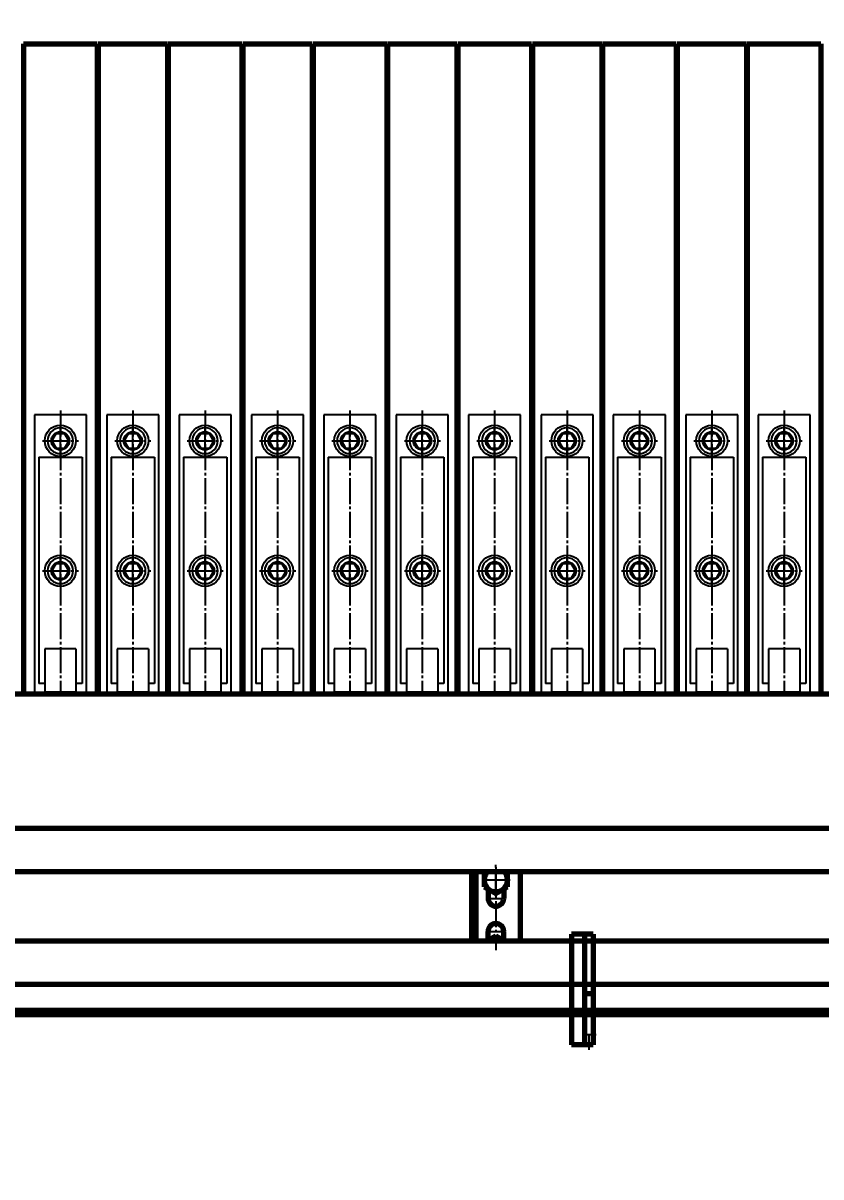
# Model space of a CAD drawing. Header units: millimetres. Extents: x -11880 to 11880, y -8400 to 8400.
# Drawn here: x -8090 to -7170, y 2419 to 3751 of the extents above; entities that cross this region are included whole.
import ezdxf

# ---------------------------------------------------------------- set-up
doc = ezdxf.new("R2010")
doc.units = ezdxf.units.MM
doc.linetypes.add('EB_DASH', pattern=[6, 3, -3])
doc.linetypes.add('EB_DASHDOT', pattern=[39, 30, -3, 3, -3])
for name, color, linetype, lineweight in [('CAXA0', 7, 'Continuous', 70), ('CAXA1', 1, 'EB_DASHDOT', 25), ('CAXA2', 6, 'EB_DASH', 25), ('CAXA4', 3, 'Continuous', 25)]:
    doc.layers.add(name, color=color, linetype=linetype, lineweight=lineweight)
doc.styles.add('标准', font='', dxfattribs={"width": 0.667})
doc.styles.get('标准').set_extended_font_data('FangSong_GB2312')
doc.dimstyles.new('标准', dxfattribs={"dimscale": 40, "dimtxt": 3.5, "dimasz": 3, "dimexe": 2, "dimexo": 0, "dimtad": 1, "dimdec": 1, "dimzin": 12, "dimdsep": 46, "dimtxsty": '标准', "dimcen": 0, "dimdle": 4, "dimaunit": 1, "dimazin": 2, "dimtfac": 1, "dimtdec": 3, "dimtmove": 0, "dimatfit": 3, "dimfxl": 0, "dimtolj": 1, "dimtzin": 0, "dimarcsym": 0})

# ---------------------------------------------------------------- blocks, each defined once
blk = doc.blocks.new('CAXBLOCK55', base_point=(-7445.3, 2639))
at = {"layer": 'CAXA0', "linetype": 'Continuous', "lineweight": 70}
for p, q in [((-7432.6, 2699.6), (-7457.6, 2699.6)), ((-7457.6, 2699.6), (-7457.6, 2571.6)), ((-7442.6, 2699.6), (-7442.6, 2571.6)), ((-7432.6, 2699.6), (-7432.6, 2571.6)), ((-7432.6, 2630.6), (-7442.6, 2630.6)), ((-7432.6, 2571.6), (-7457.6, 2571.6))]:
    blk.add_line(p, q, dxfattribs=at)
at = {"layer": 'CAXA1', "linetype": 'EB_DASHDOT', "lineweight": 25}
for p, q in [((-7445.3, 2608.6), (-7430.6, 2608.6)), ((-7444.7, 2583.6), (-7428.8, 2583.6))]:
    blk.add_line(p, q, dxfattribs=at)
at = {"layer": 'CAXA1', "color": 1, "linetype": 'EB_DASHDOT', "lineweight": 25}
blk.add_line((-7437.6, 2582.5), (-7437.6, 2566), dxfattribs=at)
blk = doc.blocks.new('CAXBLOCK114', base_point=(-8089.6, 3351.7))
at = {"layer": 'CAXA0', "linetype": 'Continuous', "lineweight": 70}
for p, q in [((-8089.6, 3726.7), (-8004.6, 3726.7)), ((-8089.6, 3726.7), (-8089.6, 2976.7)), ((-8004.6, 3726.7), (-8004.6, 2976.7)), ((-8089.6, 2976.7), (-8004.6, 2976.7))]:
    blk.add_line(p, q, dxfattribs=at)
at = {"layer": 'CAXA2', "color": 6, "linetype": 'EB_DASHDOT', "lineweight": 25}
for p, q in [((-8047.1, 3303.7), (-8047.1, 2976.7)), ((-8067.7, 3268.7), (-8026.1, 3268.7)), ((-8067.7, 3118.7), (-8026.1, 3118.7))]:
    blk.add_line(p, q, dxfattribs=at)
at = {"layer": 'CAXA2', "color": 6, "linetype": 'Continuous', "lineweight": 25}
for p, q in [((-8077.1, 3298.7), (-8077.1, 2976.7)), ((-8017.1, 3298.7), (-8077.1, 3298.7)), ((-8017.1, 2976.7), (-8017.1, 3298.7)), ((-8056.9, 3268.7), (-8052, 3277.2)), ((-8052, 3277.2), (-8042.2, 3277.2)), ((-8047.1, 3250.8), (-8047.1, 3286.5)), ((-8037.3, 3268.7), (-8042.2, 3277.2)), ((-8037.3, 3268.7), (-8042.2, 3277.2)), ((-8056.9, 3268.7), (-8052, 3260.2)), ((-8037.3, 3268.7), (-8042.2, 3260.2)), ((-8072.1, 3249.7), (-8072.1, 2988.7)), ((-8072.1, 3249.7), (-8022.1, 3249.7)), ((-8052, 3260.2), (-8042.2, 3260.2)), ((-8022.1, 3249.7), (-8022.1, 2988.7)), ((-8047.1, 3100.8), (-8047.1, 3136.5)), ((-8056.9, 3118.7), (-8052, 3127.2)), ((-8056.9, 3118.7), (-8052, 3110.2)), ((-8052, 3127.2), (-8042.2, 3127.2)), ((-8037.3, 3118.7), (-8042.2, 3127.2)), ((-8037.3, 3118.7), (-8042.2, 3127.2)), ((-8037.3, 3118.7), (-8042.2, 3110.2)), ((-8052, 3110.2), (-8042.2, 3110.2)), ((-8065.1, 3028.7), (-8065.1, 2978.7)), ((-8029.1, 3028.7), (-8065.1, 3028.7)), ((-8029.1, 3028.7), (-8029.1, 2978.7)), ((-8065.1, 2988.7), (-8072.1, 2988.7)), ((-8022.1, 2988.7), (-8029.1, 2988.7)), ((-8029.1, 2978.7), (-8065.1, 2978.7))]:
    blk.add_line(p, q, dxfattribs=at)
for centre, radius in [((-8047.1, 3268.7), 18), ((-8047.1, 3268.7), 10.5), ((-8047.1, 3268.7), 9.81), ((-8047.1, 3118.7), 18), ((-8047.1, 3118.7), 18), ((-8047.1, 3118.7), 10.5), ((-8047.1, 3118.7), 10.5), ((-8047.1, 3118.7), 9.81)]:
    blk.add_circle(centre, radius, dxfattribs=at)
for centre, start, end in [((-8047.1, 3268.7), 0, 180), ((-8047.1, 3268.7), 180, 0), ((-8047.1, 3118.7), 0, 180), ((-8047.1, 3118.7), 180, 0)]:
    blk.add_arc(centre, 14.8, start, end, dxfattribs=at)
blk = doc.blocks.new('CAXBLOCK115', base_point=(-7818.8, 3358.4))
at = {"layer": 'CAXA0', "linetype": 'Continuous', "lineweight": 70}
for p, q in [((-8003.6, 3726.7), (-7923.6, 3726.7)), ((-8003.6, 3726.7), (-8003.6, 2976.7)), ((-7923.6, 3726.7), (-7923.6, 2976.7)), ((-8003.6, 2976.7), (-7923.6, 2976.7))]:
    blk.add_line(p, q, dxfattribs=at)
at = {"layer": 'CAXA2', "color": 6, "linetype": 'EB_DASHDOT', "lineweight": 25}
for p, q in [((-7963.6, 3303.7), (-7963.6, 2976.7)), ((-7984.2, 3268.7), (-7942.6, 3268.7)), ((-7984.2, 3118.7), (-7942.6, 3118.7))]:
    blk.add_line(p, q, dxfattribs=at)
at = {"layer": 'CAXA2', "color": 6, "linetype": 'Continuous', "lineweight": 25}
for p, q in [((-7993.6, 3298.7), (-7993.6, 2976.7)), ((-7933.6, 3298.7), (-7993.6, 3298.7)), ((-7933.6, 2976.7), (-7933.6, 3298.7)), ((-7973.4, 3268.7), (-7968.5, 3277.2)), ((-7968.5, 3277.2), (-7958.7, 3277.2)), ((-7963.6, 3250.8), (-7963.6, 3286.5)), ((-7953.8, 3268.7), (-7958.7, 3277.2)), ((-7953.8, 3268.7), (-7958.7, 3277.2)), ((-7973.4, 3268.7), (-7968.5, 3260.2)), ((-7953.8, 3268.7), (-7958.7, 3260.2)), ((-7988.6, 3249.7), (-7988.6, 2988.7)), ((-7988.6, 3249.7), (-7938.6, 3249.7)), ((-7968.5, 3260.2), (-7958.7, 3260.2)), ((-7938.6, 3249.7), (-7938.6, 2988.7)), ((-7963.6, 3100.8), (-7963.6, 3136.5)), ((-7973.4, 3118.7), (-7968.5, 3127.2)), ((-7973.4, 3118.7), (-7968.5, 3110.2)), ((-7968.5, 3127.2), (-7958.7, 3127.2)), ((-7953.8, 3118.7), (-7958.7, 3127.2)), ((-7953.8, 3118.7), (-7958.7, 3127.2)), ((-7953.8, 3118.7), (-7958.7, 3110.2)), ((-7968.5, 3110.2), (-7958.7, 3110.2)), ((-7981.6, 3028.7), (-7981.6, 2978.7)), ((-7945.6, 3028.7), (-7981.6, 3028.7)), ((-7945.6, 3028.7), (-7945.6, 2978.7)), ((-7981.6, 2988.7), (-7988.6, 2988.7)), ((-7938.6, 2988.7), (-7945.6, 2988.7)), ((-7945.6, 2978.7), (-7981.6, 2978.7))]:
    blk.add_line(p, q, dxfattribs=at)
for centre, radius in [((-7963.6, 3268.7), 18), ((-7963.6, 3268.7), 10.5), ((-7963.6, 3268.7), 9.81), ((-7963.6, 3118.7), 18), ((-7963.6, 3118.7), 18), ((-7963.6, 3118.7), 10.5), ((-7963.6, 3118.7), 10.5), ((-7963.6, 3118.7), 9.81)]:
    blk.add_circle(centre, radius, dxfattribs=at)
for centre, start, end in [((-7963.6, 3268.7), 0, 180), ((-7963.6, 3268.7), 180, 0), ((-7963.6, 3118.7), 0, 180), ((-7963.6, 3118.7), 180, 0)]:
    blk.add_arc(centre, 14.8, start, end, dxfattribs=at)
blk = doc.blocks.new('CAXBLOCK116', base_point=(-7922.6, 3351.7))
at = {"layer": 'CAXA0', "linetype": 'Continuous', "lineweight": 70}
for p, q in [((-7922.6, 3726.7), (-7837.6, 3726.7)), ((-7922.6, 3726.7), (-7922.6, 2976.7)), ((-7837.6, 3726.7), (-7837.6, 2976.7)), ((-7922.6, 2976.7), (-7837.6, 2976.7))]:
    blk.add_line(p, q, dxfattribs=at)
at = {"layer": 'CAXA2', "color": 6, "linetype": 'EB_DASHDOT', "lineweight": 25}
for p, q in [((-7880.1, 3303.7), (-7880.1, 2976.7)), ((-7900.7, 3268.7), (-7859.1, 3268.7)), ((-7900.7, 3118.7), (-7859.1, 3118.7))]:
    blk.add_line(p, q, dxfattribs=at)
at = {"layer": 'CAXA2', "color": 6, "linetype": 'Continuous', "lineweight": 25}
for p, q in [((-7910.1, 3298.7), (-7910.1, 2976.7)), ((-7850.1, 3298.7), (-7910.1, 3298.7)), ((-7850.1, 2976.7), (-7850.1, 3298.7)), ((-7889.9, 3268.7), (-7885, 3277.2)), ((-7885, 3277.2), (-7875.2, 3277.2)), ((-7880.1, 3250.8), (-7880.1, 3286.5)), ((-7870.3, 3268.7), (-7875.2, 3277.2)), ((-7870.3, 3268.7), (-7875.2, 3277.2)), ((-7889.9, 3268.7), (-7885, 3260.2)), ((-7870.3, 3268.7), (-7875.2, 3260.2)), ((-7905.1, 3249.7), (-7905.1, 2988.7)), ((-7905.1, 3249.7), (-7855.1, 3249.7)), ((-7885, 3260.2), (-7875.2, 3260.2)), ((-7855.1, 3249.7), (-7855.1, 2988.7)), ((-7880.1, 3100.8), (-7880.1, 3136.5)), ((-7889.9, 3118.7), (-7885, 3127.2)), ((-7889.9, 3118.7), (-7885, 3110.2)), ((-7885, 3127.2), (-7875.2, 3127.2)), ((-7870.3, 3118.7), (-7875.2, 3127.2)), ((-7870.3, 3118.7), (-7875.2, 3127.2)), ((-7870.3, 3118.7), (-7875.2, 3110.2)), ((-7885, 3110.2), (-7875.2, 3110.2)), ((-7898.1, 3028.7), (-7898.1, 2978.7)), ((-7862.1, 3028.7), (-7898.1, 3028.7)), ((-7862.1, 3028.7), (-7862.1, 2978.7)), ((-7898.1, 2988.7), (-7905.1, 2988.7)), ((-7855.1, 2988.7), (-7862.1, 2988.7)), ((-7862.1, 2978.7), (-7898.1, 2978.7))]:
    blk.add_line(p, q, dxfattribs=at)
for centre, radius in [((-7880.1, 3268.7), 18), ((-7880.1, 3268.7), 10.5), ((-7880.1, 3268.7), 9.81), ((-7880.1, 3118.7), 18), ((-7880.1, 3118.7), 18), ((-7880.1, 3118.7), 10.5), ((-7880.1, 3118.7), 10.5), ((-7880.1, 3118.7), 9.81)]:
    blk.add_circle(centre, radius, dxfattribs=at)
for centre, start, end in [((-7880.1, 3268.7), 0, 180), ((-7880.1, 3268.7), 180, 0), ((-7880.1, 3118.7), 0, 180), ((-7880.1, 3118.7), 180, 0)]:
    blk.add_arc(centre, 14.8, start, end, dxfattribs=at)
blk = doc.blocks.new('CAXBLOCK117', base_point=(-7651.8, 3358.4))
at = {"layer": 'CAXA0', "linetype": 'Continuous', "lineweight": 70}
for p, q in [((-7836.6, 3726.7), (-7756.6, 3726.7)), ((-7836.6, 3726.7), (-7836.6, 2976.7)), ((-7756.6, 3726.7), (-7756.6, 2976.7)), ((-7836.6, 2976.7), (-7756.6, 2976.7))]:
    blk.add_line(p, q, dxfattribs=at)
at = {"layer": 'CAXA2', "color": 6, "linetype": 'EB_DASHDOT', "lineweight": 25}
for p, q in [((-7796.6, 3303.7), (-7796.6, 2976.7)), ((-7817.2, 3268.7), (-7775.6, 3268.7)), ((-7817.2, 3118.7), (-7775.6, 3118.7))]:
    blk.add_line(p, q, dxfattribs=at)
at = {"layer": 'CAXA2', "color": 6, "linetype": 'Continuous', "lineweight": 25}
for p, q in [((-7826.6, 3298.7), (-7826.6, 2976.7)), ((-7766.6, 3298.7), (-7826.6, 3298.7)), ((-7766.6, 2976.7), (-7766.6, 3298.7)), ((-7806.4, 3268.7), (-7801.5, 3277.2)), ((-7801.5, 3277.2), (-7791.7, 3277.2)), ((-7796.6, 3250.8), (-7796.6, 3286.5)), ((-7786.8, 3268.7), (-7791.7, 3277.2)), ((-7786.8, 3268.7), (-7791.7, 3277.2)), ((-7806.4, 3268.7), (-7801.5, 3260.2)), ((-7786.8, 3268.7), (-7791.7, 3260.2)), ((-7821.6, 3249.7), (-7821.6, 2988.7)), ((-7821.6, 3249.7), (-7771.6, 3249.7)), ((-7801.5, 3260.2), (-7791.7, 3260.2)), ((-7771.6, 3249.7), (-7771.6, 2988.7)), ((-7796.6, 3100.8), (-7796.6, 3136.5)), ((-7806.4, 3118.7), (-7801.5, 3127.2)), ((-7806.4, 3118.7), (-7801.5, 3110.2)), ((-7801.5, 3127.2), (-7791.7, 3127.2)), ((-7786.8, 3118.7), (-7791.7, 3127.2)), ((-7786.8, 3118.7), (-7791.7, 3127.2)), ((-7786.8, 3118.7), (-7791.7, 3110.2)), ((-7801.5, 3110.2), (-7791.7, 3110.2)), ((-7814.6, 3028.7), (-7814.6, 2978.7)), ((-7778.6, 3028.7), (-7814.6, 3028.7)), ((-7778.6, 3028.7), (-7778.6, 2978.7)), ((-7814.6, 2988.7), (-7821.6, 2988.7)), ((-7771.6, 2988.7), (-7778.6, 2988.7)), ((-7778.6, 2978.7), (-7814.6, 2978.7))]:
    blk.add_line(p, q, dxfattribs=at)
for centre, radius in [((-7796.6, 3268.7), 18), ((-7796.6, 3268.7), 10.5), ((-7796.6, 3268.7), 9.81), ((-7796.6, 3118.7), 18), ((-7796.6, 3118.7), 18), ((-7796.6, 3118.7), 10.5), ((-7796.6, 3118.7), 10.5), ((-7796.6, 3118.7), 9.81)]:
    blk.add_circle(centre, radius, dxfattribs=at)
for centre, start, end in [((-7796.6, 3268.7), 0, 180), ((-7796.6, 3268.7), 180, 0), ((-7796.6, 3118.7), 0, 180), ((-7796.6, 3118.7), 180, 0)]:
    blk.add_arc(centre, 14.8, start, end, dxfattribs=at)
blk = doc.blocks.new('CAXBLOCK118', base_point=(-7755.6, 3351.7))
at = {"layer": 'CAXA0', "linetype": 'Continuous', "lineweight": 70}
for p, q in [((-7755.6, 3726.7), (-7670.6, 3726.7)), ((-7755.6, 3726.7), (-7755.6, 2976.7)), ((-7670.6, 3726.7), (-7670.6, 2976.7)), ((-7755.6, 2976.7), (-7670.6, 2976.7))]:
    blk.add_line(p, q, dxfattribs=at)
at = {"layer": 'CAXA2', "color": 6, "linetype": 'EB_DASHDOT', "lineweight": 25}
for p, q in [((-7713.1, 3303.7), (-7713.1, 2976.7)), ((-7733.7, 3268.7), (-7692.1, 3268.7)), ((-7733.7, 3118.7), (-7692.1, 3118.7))]:
    blk.add_line(p, q, dxfattribs=at)
at = {"layer": 'CAXA2', "color": 6, "linetype": 'Continuous', "lineweight": 25}
for p, q in [((-7743.1, 3298.7), (-7743.1, 2976.7)), ((-7683.1, 3298.7), (-7743.1, 3298.7)), ((-7683.1, 2976.7), (-7683.1, 3298.7)), ((-7722.9, 3268.7), (-7718, 3277.2)), ((-7718, 3277.2), (-7708.2, 3277.2)), ((-7713.1, 3250.8), (-7713.1, 3286.5)), ((-7703.3, 3268.7), (-7708.2, 3277.2)), ((-7703.3, 3268.7), (-7708.2, 3277.2)), ((-7722.9, 3268.7), (-7718, 3260.2)), ((-7703.3, 3268.7), (-7708.2, 3260.2)), ((-7738.1, 3249.7), (-7738.1, 2988.7)), ((-7738.1, 3249.7), (-7688.1, 3249.7)), ((-7718, 3260.2), (-7708.2, 3260.2)), ((-7688.1, 3249.7), (-7688.1, 2988.7)), ((-7713.1, 3100.8), (-7713.1, 3136.5)), ((-7722.9, 3118.7), (-7718, 3127.2)), ((-7722.9, 3118.7), (-7718, 3110.2)), ((-7718, 3127.2), (-7708.2, 3127.2)), ((-7703.3, 3118.7), (-7708.2, 3127.2)), ((-7703.3, 3118.7), (-7708.2, 3127.2)), ((-7703.3, 3118.7), (-7708.2, 3110.2)), ((-7718, 3110.2), (-7708.2, 3110.2)), ((-7731.1, 3028.7), (-7731.1, 2978.7)), ((-7695.1, 3028.7), (-7731.1, 3028.7)), ((-7695.1, 3028.7), (-7695.1, 2978.7)), ((-7731.1, 2988.7), (-7738.1, 2988.7)), ((-7688.1, 2988.7), (-7695.1, 2988.7)), ((-7695.1, 2978.7), (-7731.1, 2978.7))]:
    blk.add_line(p, q, dxfattribs=at)
for centre, radius in [((-7713.1, 3268.7), 18), ((-7713.1, 3268.7), 10.5), ((-7713.1, 3268.7), 9.81), ((-7713.1, 3118.7), 18), ((-7713.1, 3118.7), 18), ((-7713.1, 3118.7), 10.5), ((-7713.1, 3118.7), 10.5), ((-7713.1, 3118.7), 9.81)]:
    blk.add_circle(centre, radius, dxfattribs=at)
for centre, start, end in [((-7713.1, 3268.7), 0, 180), ((-7713.1, 3268.7), 180, 0), ((-7713.1, 3118.7), 0, 180), ((-7713.1, 3118.7), 180, 0)]:
    blk.add_arc(centre, 14.8, start, end, dxfattribs=at)
blk = doc.blocks.new('CAXBLOCK119', base_point=(-7484.8, 3358.4))
at = {"layer": 'CAXA0', "linetype": 'Continuous', "lineweight": 70}
for p, q in [((-7669.6, 3726.7), (-7589.6, 3726.7)), ((-7669.6, 3726.7), (-7669.6, 2976.7)), ((-7589.6, 3726.7), (-7589.6, 2976.7)), ((-7669.6, 2976.7), (-7589.6, 2976.7))]:
    blk.add_line(p, q, dxfattribs=at)
at = {"layer": 'CAXA2', "color": 6, "linetype": 'EB_DASHDOT', "lineweight": 25}
for p, q in [((-7629.6, 3303.7), (-7629.6, 2976.7)), ((-7650.2, 3268.7), (-7608.6, 3268.7)), ((-7650.2, 3118.7), (-7608.6, 3118.7))]:
    blk.add_line(p, q, dxfattribs=at)
at = {"layer": 'CAXA2', "color": 6, "linetype": 'Continuous', "lineweight": 25}
for p, q in [((-7659.6, 3298.7), (-7659.6, 2976.7)), ((-7599.6, 3298.7), (-7659.6, 3298.7)), ((-7599.6, 2976.7), (-7599.6, 3298.7)), ((-7639.4, 3268.7), (-7634.5, 3277.2)), ((-7634.5, 3277.2), (-7624.7, 3277.2)), ((-7629.6, 3250.8), (-7629.6, 3286.5)), ((-7619.8, 3268.7), (-7624.7, 3277.2)), ((-7619.8, 3268.7), (-7624.7, 3277.2)), ((-7639.4, 3268.7), (-7634.5, 3260.2)), ((-7619.8, 3268.7), (-7624.7, 3260.2)), ((-7654.6, 3249.7), (-7654.6, 2988.7)), ((-7654.6, 3249.7), (-7604.6, 3249.7)), ((-7634.5, 3260.2), (-7624.7, 3260.2)), ((-7604.6, 3249.7), (-7604.6, 2988.7)), ((-7629.6, 3100.8), (-7629.6, 3136.5)), ((-7639.4, 3118.7), (-7634.5, 3127.2)), ((-7639.4, 3118.7), (-7634.5, 3110.2)), ((-7634.5, 3127.2), (-7624.7, 3127.2)), ((-7619.8, 3118.7), (-7624.7, 3127.2)), ((-7619.8, 3118.7), (-7624.7, 3127.2)), ((-7619.8, 3118.7), (-7624.7, 3110.2)), ((-7634.5, 3110.2), (-7624.7, 3110.2)), ((-7647.6, 3028.7), (-7647.6, 2978.7)), ((-7611.6, 3028.7), (-7647.6, 3028.7)), ((-7611.6, 3028.7), (-7611.6, 2978.7)), ((-7647.6, 2988.7), (-7654.6, 2988.7)), ((-7604.6, 2988.7), (-7611.6, 2988.7)), ((-7611.6, 2978.7), (-7647.6, 2978.7))]:
    blk.add_line(p, q, dxfattribs=at)
for centre, radius in [((-7629.6, 3268.7), 18), ((-7629.6, 3268.7), 10.5), ((-7629.6, 3268.7), 9.81), ((-7629.6, 3118.7), 18), ((-7629.6, 3118.7), 18), ((-7629.6, 3118.7), 10.5), ((-7629.6, 3118.7), 10.5), ((-7629.6, 3118.7), 9.81)]:
    blk.add_circle(centre, radius, dxfattribs=at)
for centre, start, end in [((-7629.6, 3268.7), 0, 180), ((-7629.6, 3268.7), 180, 0), ((-7629.6, 3118.7), 0, 180), ((-7629.6, 3118.7), 180, 0)]:
    blk.add_arc(centre, 14.8, start, end, dxfattribs=at)
blk = doc.blocks.new('CAXBLOCK120', base_point=(-7588.6, 3351.7))
at = {"layer": 'CAXA0', "linetype": 'Continuous', "lineweight": 70}
for p, q in [((-7588.6, 3726.7), (-7503.6, 3726.7)), ((-7588.6, 3726.7), (-7588.6, 2976.7)), ((-7503.6, 3726.7), (-7503.6, 2976.7)), ((-7588.6, 2976.7), (-7503.6, 2976.7))]:
    blk.add_line(p, q, dxfattribs=at)
at = {"layer": 'CAXA2', "color": 6, "linetype": 'EB_DASHDOT', "lineweight": 25}
for p, q in [((-7546.1, 3303.7), (-7546.1, 2976.7)), ((-7566.7, 3268.7), (-7525.1, 3268.7)), ((-7566.7, 3118.7), (-7525.1, 3118.7))]:
    blk.add_line(p, q, dxfattribs=at)
at = {"layer": 'CAXA2', "color": 6, "linetype": 'Continuous', "lineweight": 25}
for p, q in [((-7576.1, 3298.7), (-7576.1, 2976.7)), ((-7516.1, 3298.7), (-7576.1, 3298.7)), ((-7516.1, 2976.7), (-7516.1, 3298.7)), ((-7555.9, 3268.7), (-7551, 3277.2)), ((-7551, 3277.2), (-7541.2, 3277.2)), ((-7546.1, 3250.8), (-7546.1, 3286.5)), ((-7536.3, 3268.7), (-7541.2, 3277.2)), ((-7536.3, 3268.7), (-7541.2, 3277.2)), ((-7555.9, 3268.7), (-7551, 3260.2)), ((-7536.3, 3268.7), (-7541.2, 3260.2)), ((-7571.1, 3249.7), (-7571.1, 2988.7)), ((-7571.1, 3249.7), (-7521.1, 3249.7)), ((-7551, 3260.2), (-7541.2, 3260.2)), ((-7521.1, 3249.7), (-7521.1, 2988.7)), ((-7546.1, 3100.8), (-7546.1, 3136.5)), ((-7555.9, 3118.7), (-7551, 3127.2)), ((-7555.9, 3118.7), (-7551, 3110.2)), ((-7551, 3127.2), (-7541.2, 3127.2)), ((-7536.3, 3118.7), (-7541.2, 3127.2)), ((-7536.3, 3118.7), (-7541.2, 3127.2)), ((-7536.3, 3118.7), (-7541.2, 3110.2)), ((-7551, 3110.2), (-7541.2, 3110.2)), ((-7564.1, 3028.7), (-7564.1, 2978.7)), ((-7528.1, 3028.7), (-7564.1, 3028.7)), ((-7528.1, 3028.7), (-7528.1, 2978.7)), ((-7564.1, 2988.7), (-7571.1, 2988.7)), ((-7521.1, 2988.7), (-7528.1, 2988.7)), ((-7528.1, 2978.7), (-7564.1, 2978.7))]:
    blk.add_line(p, q, dxfattribs=at)
for centre, radius in [((-7546.1, 3268.7), 18), ((-7546.1, 3268.7), 10.5), ((-7546.1, 3268.7), 9.81), ((-7546.1, 3118.7), 18), ((-7546.1, 3118.7), 18), ((-7546.1, 3118.7), 10.5), ((-7546.1, 3118.7), 10.5), ((-7546.1, 3118.7), 9.81)]:
    blk.add_circle(centre, radius, dxfattribs=at)
for centre, start, end in [((-7546.1, 3268.7), 0, 180), ((-7546.1, 3268.7), 180, 0), ((-7546.1, 3118.7), 0, 180), ((-7546.1, 3118.7), 180, 0)]:
    blk.add_arc(centre, 14.8, start, end, dxfattribs=at)
blk = doc.blocks.new('CAXBLOCK121', base_point=(-7317.8, 3358.4))
at = {"layer": 'CAXA0', "linetype": 'Continuous', "lineweight": 70}
for p, q in [((-7502.6, 3726.7), (-7422.6, 3726.7)), ((-7502.6, 3726.7), (-7502.6, 2976.7)), ((-7422.6, 3726.7), (-7422.6, 2976.7)), ((-7502.6, 2976.7), (-7422.6, 2976.7))]:
    blk.add_line(p, q, dxfattribs=at)
at = {"layer": 'CAXA2', "color": 6, "linetype": 'EB_DASHDOT', "lineweight": 25}
for p, q in [((-7462.6, 3303.7), (-7462.6, 2976.7)), ((-7483.2, 3268.7), (-7441.6, 3268.7)), ((-7483.2, 3118.7), (-7441.6, 3118.7))]:
    blk.add_line(p, q, dxfattribs=at)
at = {"layer": 'CAXA2', "color": 6, "linetype": 'Continuous', "lineweight": 25}
for p, q in [((-7492.6, 3298.7), (-7492.6, 2976.7)), ((-7432.6, 3298.7), (-7492.6, 3298.7)), ((-7432.6, 2976.7), (-7432.6, 3298.7)), ((-7472.4, 3268.7), (-7467.5, 3277.2)), ((-7467.5, 3277.2), (-7457.7, 3277.2)), ((-7462.6, 3250.8), (-7462.6, 3286.5)), ((-7452.8, 3268.7), (-7457.7, 3277.2)), ((-7452.8, 3268.7), (-7457.7, 3277.2)), ((-7472.4, 3268.7), (-7467.5, 3260.2)), ((-7452.8, 3268.7), (-7457.7, 3260.2)), ((-7487.6, 3249.7), (-7487.6, 2988.7)), ((-7487.6, 3249.7), (-7437.6, 3249.7)), ((-7467.5, 3260.2), (-7457.7, 3260.2)), ((-7437.6, 3249.7), (-7437.6, 2988.7)), ((-7462.6, 3100.8), (-7462.6, 3136.5)), ((-7472.4, 3118.7), (-7467.5, 3127.2)), ((-7472.4, 3118.7), (-7467.5, 3110.2)), ((-7467.5, 3127.2), (-7457.7, 3127.2)), ((-7452.8, 3118.7), (-7457.7, 3127.2)), ((-7452.8, 3118.7), (-7457.7, 3127.2)), ((-7452.8, 3118.7), (-7457.7, 3110.2)), ((-7467.5, 3110.2), (-7457.7, 3110.2)), ((-7480.6, 3028.7), (-7480.6, 2978.7)), ((-7444.6, 3028.7), (-7480.6, 3028.7)), ((-7444.6, 3028.7), (-7444.6, 2978.7)), ((-7480.6, 2988.7), (-7487.6, 2988.7)), ((-7437.6, 2988.7), (-7444.6, 2988.7)), ((-7444.6, 2978.7), (-7480.6, 2978.7))]:
    blk.add_line(p, q, dxfattribs=at)
for centre, radius in [((-7462.6, 3268.7), 18), ((-7462.6, 3268.7), 10.5), ((-7462.6, 3268.7), 9.81), ((-7462.6, 3118.7), 18), ((-7462.6, 3118.7), 18), ((-7462.6, 3118.7), 10.5), ((-7462.6, 3118.7), 10.5), ((-7462.6, 3118.7), 9.81)]:
    blk.add_circle(centre, radius, dxfattribs=at)
for centre, start, end in [((-7462.6, 3268.7), 0, 180), ((-7462.6, 3268.7), 180, 0), ((-7462.6, 3118.7), 0, 180), ((-7462.6, 3118.7), 180, 0)]:
    blk.add_arc(centre, 14.8, start, end, dxfattribs=at)
blk = doc.blocks.new('CAXBLOCK122', base_point=(-7421.6, 3351.7))
at = {"layer": 'CAXA0', "linetype": 'Continuous', "lineweight": 70}
for p, q in [((-7421.6, 3726.7), (-7336.6, 3726.7)), ((-7421.6, 3726.7), (-7421.6, 2976.7)), ((-7336.6, 3726.7), (-7336.6, 2976.7)), ((-7421.6, 2976.7), (-7336.6, 2976.7))]:
    blk.add_line(p, q, dxfattribs=at)
at = {"layer": 'CAXA2', "color": 6, "linetype": 'EB_DASHDOT', "lineweight": 25}
for p, q in [((-7379.1, 3303.7), (-7379.1, 2976.7)), ((-7399.7, 3268.7), (-7358.1, 3268.7)), ((-7399.7, 3118.7), (-7358.1, 3118.7))]:
    blk.add_line(p, q, dxfattribs=at)
at = {"layer": 'CAXA2', "color": 6, "linetype": 'Continuous', "lineweight": 25}
for p, q in [((-7409.1, 3298.7), (-7409.1, 2976.7)), ((-7349.1, 3298.7), (-7409.1, 3298.7)), ((-7349.1, 2976.7), (-7349.1, 3298.7)), ((-7388.9, 3268.7), (-7384, 3277.2)), ((-7384, 3277.2), (-7374.2, 3277.2)), ((-7379.1, 3250.8), (-7379.1, 3286.5)), ((-7369.3, 3268.7), (-7374.2, 3277.2)), ((-7369.3, 3268.7), (-7374.2, 3277.2)), ((-7388.9, 3268.7), (-7384, 3260.2)), ((-7369.3, 3268.7), (-7374.2, 3260.2)), ((-7404.1, 3249.7), (-7404.1, 2988.7)), ((-7404.1, 3249.7), (-7354.1, 3249.7)), ((-7384, 3260.2), (-7374.2, 3260.2)), ((-7354.1, 3249.7), (-7354.1, 2988.7)), ((-7379.1, 3100.8), (-7379.1, 3136.5)), ((-7388.9, 3118.7), (-7384, 3127.2)), ((-7388.9, 3118.7), (-7384, 3110.2)), ((-7384, 3127.2), (-7374.2, 3127.2)), ((-7369.3, 3118.7), (-7374.2, 3127.2)), ((-7369.3, 3118.7), (-7374.2, 3127.2)), ((-7369.3, 3118.7), (-7374.2, 3110.2)), ((-7384, 3110.2), (-7374.2, 3110.2)), ((-7397.1, 3028.7), (-7397.1, 2978.7)), ((-7361.1, 3028.7), (-7397.1, 3028.7)), ((-7361.1, 3028.7), (-7361.1, 2978.7)), ((-7397.1, 2988.7), (-7404.1, 2988.7)), ((-7354.1, 2988.7), (-7361.1, 2988.7)), ((-7361.1, 2978.7), (-7397.1, 2978.7))]:
    blk.add_line(p, q, dxfattribs=at)
for centre, radius in [((-7379.1, 3268.7), 18), ((-7379.1, 3268.7), 10.5), ((-7379.1, 3268.7), 9.81), ((-7379.1, 3118.7), 18), ((-7379.1, 3118.7), 18), ((-7379.1, 3118.7), 10.5), ((-7379.1, 3118.7), 10.5), ((-7379.1, 3118.7), 9.81)]:
    blk.add_circle(centre, radius, dxfattribs=at)
for centre, start, end in [((-7379.1, 3268.7), 0, 180), ((-7379.1, 3268.7), 180, 0), ((-7379.1, 3118.7), 0, 180), ((-7379.1, 3118.7), 180, 0)]:
    blk.add_arc(centre, 14.8, start, end, dxfattribs=at)
blk = doc.blocks.new('CAXBLOCK123', base_point=(-7150.8, 3358.4))
at = {"layer": 'CAXA0', "linetype": 'Continuous', "lineweight": 70}
for p, q in [((-7335.6, 3726.7), (-7255.6, 3726.7)), ((-7335.6, 3726.7), (-7335.6, 2976.7)), ((-7255.6, 3726.7), (-7255.6, 2976.7)), ((-7335.6, 2976.7), (-7255.6, 2976.7))]:
    blk.add_line(p, q, dxfattribs=at)
at = {"layer": 'CAXA2', "color": 6, "linetype": 'EB_DASHDOT', "lineweight": 25}
for p, q in [((-7295.6, 3303.7), (-7295.6, 2976.7)), ((-7316.2, 3268.7), (-7274.6, 3268.7)), ((-7316.2, 3118.7), (-7274.6, 3118.7))]:
    blk.add_line(p, q, dxfattribs=at)
at = {"layer": 'CAXA2', "color": 6, "linetype": 'Continuous', "lineweight": 25}
for p, q in [((-7325.6, 3298.7), (-7325.6, 2976.7)), ((-7265.6, 3298.7), (-7325.6, 3298.7)), ((-7265.6, 2976.7), (-7265.6, 3298.7)), ((-7305.4, 3268.7), (-7300.5, 3277.2)), ((-7300.5, 3277.2), (-7290.7, 3277.2)), ((-7295.6, 3250.8), (-7295.6, 3286.5)), ((-7285.8, 3268.7), (-7290.7, 3277.2)), ((-7285.8, 3268.7), (-7290.7, 3277.2)), ((-7305.4, 3268.7), (-7300.5, 3260.2)), ((-7285.8, 3268.7), (-7290.7, 3260.2)), ((-7320.6, 3249.7), (-7320.6, 2988.7)), ((-7320.6, 3249.7), (-7270.6, 3249.7)), ((-7300.5, 3260.2), (-7290.7, 3260.2)), ((-7270.6, 3249.7), (-7270.6, 2988.7)), ((-7295.6, 3100.8), (-7295.6, 3136.5)), ((-7305.4, 3118.7), (-7300.5, 3127.2)), ((-7305.4, 3118.7), (-7300.5, 3110.2)), ((-7300.5, 3127.2), (-7290.7, 3127.2)), ((-7285.8, 3118.7), (-7290.7, 3127.2)), ((-7285.8, 3118.7), (-7290.7, 3127.2)), ((-7285.8, 3118.7), (-7290.7, 3110.2)), ((-7300.5, 3110.2), (-7290.7, 3110.2)), ((-7313.6, 3028.7), (-7313.6, 2978.7)), ((-7277.6, 3028.7), (-7313.6, 3028.7)), ((-7277.6, 3028.7), (-7277.6, 2978.7)), ((-7313.6, 2988.7), (-7320.6, 2988.7)), ((-7270.6, 2988.7), (-7277.6, 2988.7)), ((-7277.6, 2978.7), (-7313.6, 2978.7))]:
    blk.add_line(p, q, dxfattribs=at)
for centre, radius in [((-7295.6, 3268.7), 18), ((-7295.6, 3268.7), 10.5), ((-7295.6, 3268.7), 9.81), ((-7295.6, 3118.7), 18), ((-7295.6, 3118.7), 18), ((-7295.6, 3118.7), 10.5), ((-7295.6, 3118.7), 10.5), ((-7295.6, 3118.7), 9.81)]:
    blk.add_circle(centre, radius, dxfattribs=at)
for centre, start, end in [((-7295.6, 3268.7), 0, 180), ((-7295.6, 3268.7), 180, 0), ((-7295.6, 3118.7), 0, 180), ((-7295.6, 3118.7), 180, 0)]:
    blk.add_arc(centre, 14.8, start, end, dxfattribs=at)
blk = doc.blocks.new('CAXBLOCK124', base_point=(-7254.6, 3351.7))
at = {"layer": 'CAXA0', "linetype": 'Continuous', "lineweight": 70}
for p, q in [((-7254.6, 3726.7), (-7169.6, 3726.7)), ((-7254.6, 3726.7), (-7254.6, 2976.7)), ((-7169.6, 3726.7), (-7169.6, 2976.7)), ((-7254.6, 2976.7), (-7169.6, 2976.7))]:
    blk.add_line(p, q, dxfattribs=at)
at = {"layer": 'CAXA2', "color": 6, "linetype": 'EB_DASHDOT', "lineweight": 25}
for p, q in [((-7212.1, 3303.7), (-7212.1, 2976.7)), ((-7232.7, 3268.7), (-7191.1, 3268.7)), ((-7232.7, 3118.7), (-7191.1, 3118.7))]:
    blk.add_line(p, q, dxfattribs=at)
at = {"layer": 'CAXA2', "color": 6, "linetype": 'Continuous', "lineweight": 25}
for p, q in [((-7242.1, 3298.7), (-7242.1, 2976.7)), ((-7182.1, 3298.7), (-7242.1, 3298.7)), ((-7182.1, 2976.7), (-7182.1, 3298.7)), ((-7221.9, 3268.7), (-7217, 3277.2)), ((-7217, 3277.2), (-7207.2, 3277.2)), ((-7212.1, 3250.8), (-7212.1, 3286.5)), ((-7202.3, 3268.7), (-7207.2, 3277.2)), ((-7202.3, 3268.7), (-7207.2, 3277.2)), ((-7221.9, 3268.7), (-7217, 3260.2)), ((-7202.3, 3268.7), (-7207.2, 3260.2)), ((-7237.1, 3249.7), (-7237.1, 2988.7)), ((-7237.1, 3249.7), (-7187.1, 3249.7)), ((-7217, 3260.2), (-7207.2, 3260.2)), ((-7187.1, 3249.7), (-7187.1, 2988.7)), ((-7212.1, 3100.8), (-7212.1, 3136.5)), ((-7221.9, 3118.7), (-7217, 3127.2)), ((-7221.9, 3118.7), (-7217, 3110.2)), ((-7217, 3127.2), (-7207.2, 3127.2)), ((-7202.3, 3118.7), (-7207.2, 3127.2)), ((-7202.3, 3118.7), (-7207.2, 3127.2)), ((-7202.3, 3118.7), (-7207.2, 3110.2)), ((-7217, 3110.2), (-7207.2, 3110.2)), ((-7230.1, 3028.7), (-7230.1, 2978.7)), ((-7194.1, 3028.7), (-7230.1, 3028.7)), ((-7194.1, 3028.7), (-7194.1, 2978.7)), ((-7230.1, 2988.7), (-7237.1, 2988.7)), ((-7187.1, 2988.7), (-7194.1, 2988.7)), ((-7194.1, 2978.7), (-7230.1, 2978.7))]:
    blk.add_line(p, q, dxfattribs=at)
for centre, radius in [((-7212.1, 3268.7), 18), ((-7212.1, 3268.7), 10.5), ((-7212.1, 3268.7), 9.81), ((-7212.1, 3118.7), 18), ((-7212.1, 3118.7), 18), ((-7212.1, 3118.7), 10.5), ((-7212.1, 3118.7), 10.5), ((-7212.1, 3118.7), 9.81)]:
    blk.add_circle(centre, radius, dxfattribs=at)
for centre, start, end in [((-7212.1, 3268.7), 0, 180), ((-7212.1, 3268.7), 180, 0), ((-7212.1, 3118.7), 0, 180), ((-7212.1, 3118.7), 180, 0)]:
    blk.add_arc(centre, 14.8, start, end, dxfattribs=at)
blk = doc.blocks.new('*D433')
at = {"layer": 'CAXA4', "linetype": 'Continuous', "lineweight": 25}
for points in [[(-9267.6, 4601.7), (-9147.6, 4616.7), (-9147.6, 4586.7)], [(2772.4, 4601.7), (2652.4, 4616.7), (2652.4, 4586.7)]]:
    blk.add_hatch(color=0, dxfattribs=at).paths.add_polyline_path(points, flags=0)
at = {"layer": 'CAXA4', "color": 0, "linetype": 'Continuous', "lineweight": 25}
for p, q in [((-9267.6, 2336.7), (-9267.6, 4681.7)), ((2772.4, 3326.7), (2772.4, 4681.7)), ((2772.4, 4601.7), (-9267.6, 4601.7))]:
    blk.add_line(p, q, dxfattribs=at)
at = {"layer": 'CAXA4', "color": 0, "linetype": 'Continuous', "lineweight": 25, "insert": (-3435.5, 4818.5), "char_height": 140, "attachment_point": 1, "style": '标准'}
blk.add_mtext('\\fFangSong_GB2312|b0|i0|p34;12040', dxfattribs=at)

msp = doc.modelspace()

# ---------------------------------------------------------------- linework, layer by layer
at = {"layer": 'CAXA0', "linetype": 'Continuous', "lineweight": 70}
for p, q in [((-8004.62, 3726.67), (-8004.62, 2976.67)), ((-8003.62, 3726.67), (-8003.62, 2976.67)), ((-7837.62, 3726.67), (-7837.62, 2976.67)), ((-7836.62, 3726.67), (-7836.62, 2976.67)), ((-7670.62, 3726.67), (-7670.62, 2976.67)), ((-7669.62, 3726.67), (-7669.62, 2976.67)), ((-7503.62, 3726.67), (-7503.62, 2976.67)), ((-7502.62, 3726.67), (-7502.62, 2976.67)), ((-7336.62, 3726.67), (-7336.62, 2976.67)), ((-7335.62, 3726.67), (-7335.62, 2976.67)), ((-8817.62, 2821.63), (-6100.72, 2821.63)), ((-8817.62, 2771.63), (-6100.72, 2771.63)), ((-8817.62, 2691.63), (-6100.72, 2691.63)), ((-8817.62, 2641.63), (-6100.72, 2641.63))]:
    msp.add_line(p, q, dxfattribs=at)
at = {"layer": 'CAXA0'}
for p, q in [((-9267.62, 2976.67), (-6100.72, 2976.67)), ((-7554.63, 2771.63), (-7558.12, 2769.62)), ((-7558.12, 2769.62), (-7558.12, 2754.03)), ((-7531.12, 2769.62), (-7534.6, 2771.63)), ((-7531.12, 2754.03), (-7531.12, 2769.62)), ((-7558.12, 2754.03), (-7544.62, 2746.24)), ((-7544.62, 2746.24), (-7531.12, 2754.03)), ((-7544.62, 2697.03), (-7553.96, 2691.63)), ((-7535.27, 2691.63), (-7544.62, 2697.03))]:
    msp.add_line(p, q, dxfattribs=at)
at = {"layer": 'CAXA0', "color": 7, "linetype": 'Continuous', "lineweight": 70}
for p, q in [((-7572.62, 2771.63), (-7572.62, 2691.63)), ((-7567.62, 2771.63), (-7567.62, 2691.63)), ((-7516.62, 2771.63), (-7516.62, 2691.63)), ((-7572.62, 2748.63), (-7567.62, 2748.63)), ((-7553.62, 2751.76), (-7553.62, 2740.63)), ((-7535.62, 2751.76), (-7535.62, 2740.63)), ((-7553.62, 2691.63), (-7553.62, 2702.63)), ((-7535.62, 2691.63), (-7535.62, 2702.63))]:
    msp.add_line(p, q, dxfattribs=at)
at = {"layer": 'CAXA0', "color": 3, "linetype": 'Continuous', "lineweight": 70}
for p, q in [((517.38, 2611.12), (-8561.61, 2611.12)), ((517.38, 2606.12), (-8561.61, 2606.12))]:
    msp.add_line(p, q, dxfattribs=at)
at = {"layer": 'CAXA0'}
for centre, start, end in [((-7544.62, 2761.82), 133.40265, 46.59735), ((-7544.62, 2681.44), 49.02, 130.98)]:
    msp.add_arc(centre, 13.5, start, end, dxfattribs=at)
at = {"layer": 'CAXA0', "color": 7, "linetype": 'Continuous', "lineweight": 70}
for centre, start, end in [((-7544.62, 2740.63), 180, 0), ((-7544.62, 2702.63), 0, 180)]:
    msp.add_arc(centre, 9, start, end, dxfattribs=at)
at = {"layer": 'CAXA1', "linetype": 'EB_DASHDOT', "lineweight": 25}
for p, q in [((-7544.62, 2743.24), (-7544.62, 2780.41)), ((-7528.12, 2761.82), (-7561.12, 2761.82))]:
    msp.add_line(p, q, dxfattribs=at)
at = {"layer": 'CAXA1', "color": 1, "linetype": 'EB_DASHDOT', "lineweight": 25}
for p, q in [((-7544.62, 2776.5), (-7544.62, 2681.05)), ((-7555.8, 2740.63), (-7533.65, 2740.63)), ((-7555.8, 2702.63), (-7533.65, 2702.63))]:
    msp.add_line(p, q, dxfattribs=at)

# ---------------------------------------------------------------- block references
at = {"layer": 'CAXA0', "linetype": 'Continuous', "lineweight": 70}
for name, p in [('CAXBLOCK114', (-8089.62, 3351.67)), ('CAXBLOCK115', (-7818.76, 3358.38)), ('CAXBLOCK116', (-7922.62, 3351.67)), ('CAXBLOCK117', (-7651.76, 3358.38)), ('CAXBLOCK118', (-7755.62, 3351.67)), ('CAXBLOCK119', (-7484.76, 3358.38)), ('CAXBLOCK120', (-7588.62, 3351.67)), ('CAXBLOCK121', (-7317.76, 3358.38)), ('CAXBLOCK122', (-7421.62, 3351.67)), ('CAXBLOCK123', (-7150.76, 3358.38)), ('CAXBLOCK124', (-7254.62, 3351.67)), ('CAXBLOCK55', (-7445.26, 2638.97))]:
    msp.add_blockref(name, p, dxfattribs=at)

# ---------------------------------------------------------------- dimensions: what is measured, and where the dimension line sits
at = {"layer": 'CAXA4', "linetype": 'Continuous', "lineweight": 70}
dim = msp.add_linear_dim(base=(-3247.62, 4601.67), p1=(2772.38, 3326.67), p2=(-9267.62, 2336.67), text='\\fFangSong_GB2312;12040', dimstyle='标准', dxfattribs=at)
dim.commit()
dim.dimension.update_dxf_attribs({"geometry": '*D433', "text_midpoint": (-3247.62, 4722.57)})

doc.saveas('drawing.dxf')
